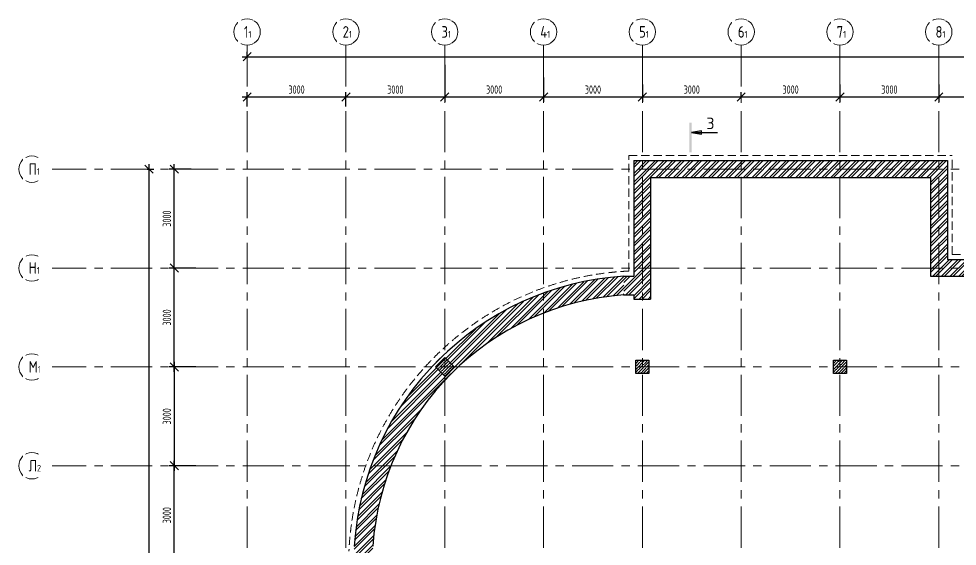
# Model space of a CAD drawing. Header units: millimetres. Extents: x -360149 to 682031, y -35655 to 209517.
# Drawn here: x -360106 to -331612, y 119161 to 135163 of the extents above; entities that cross this region are included whole.
import ezdxf

# ---------------------------------------------------------------- set-up
doc = ezdxf.new("R2010")
doc.units = ezdxf.units.MM
doc.header["$MEASUREMENT"] = 0
doc.header["$PDMODE"] = 3
doc.header["$PDSIZE"] = -4
doc.linetypes.add('CENTER', pattern=[2, 1.25, -0.25, 0.25, -0.25])
doc.linetypes.add('TRATTEGGIATA', pattern=[0.75, 0.5, -0.25])
doc.layers.get('0').update_dxf_attribs({"color": 250, "lineweight": 9})
doc.layers.get('Defpoints').update_dxf_attribs({"color": 6})
for name, color, linetype, lineweight in [('АР_Колонны', 250, 'Continuous', 30), ('АР_Колонны Штрих', 250, 'Continuous', 5), ('АР_МосжилНии_Стены', 127, 'Continuous', 30), ('АР_Оси', 195, 'Continuous', 9), ('АР_Оси размеры', 164, 'Continuous', 9), ('АР_Разрезы', 175, 'Continuous', 9), ('АР_Штриховка кирпич', 250, 'Continuous', 9)]:
    doc.layers.add(name, color=color, linetype=linetype, lineweight=lineweight)
doc.layers.add('Тонкая', color=7, linetype='Continuous')
doc.styles.add('METRO-STYLE', font='isocpeur.ttf', dxfattribs={"width": 0.9, "oblique": 15})
doc.styles.add('ГОСТ 2.304', font='isocpeur.ttf', dxfattribs={"width": 0.7})
doc.dimstyles.new('СПДС', dxfattribs={"dimscale": 100, "dimtxt": 2.5, "dimasz": 2.5, "dimexe": 1.5, "dimexo": 0, "dimgap": 1, "dimtad": 1, "dimdec": 0, "dimrnd": 1, "dimtxsty": 'ГОСТ 2.304', "dimblk": 'OBLIQUE', "dimcen": 2.5, "dimdle": 1.5, "dimadec": 0, "dimazin": 2, "dimtfac": 0.75, "dimtdec": 0, "dimtmove": 1, "dimatfit": 3, "dimfxl": 1, "dimtolj": 1, "dimarcsym": 1})
pattern_1 = [(45, (-15289.27, 0), (-132.58252, 132.58252), []), (45, (-15200.88, 0), (-132.58252, 132.58252), [])]

# ---------------------------------------------------------------- blocks, each defined once
blk = doc.blocks.new('_Oblique')
at = {"color": 0, "linetype": 'ByBlock', "lineweight": -2}
blk.add_line((-0.5, -0.5), (0.5, 0.5), dxfattribs=at)
blk = doc.blocks.new('*D549')
at = {"layer": 'Defpoints', "color": 0, "lineweight": 30, "ltscale": 100, "transparency": 16777216}
for p in [(-355385, 121601), (-354725, 121601), (-354873, 118601)]:
    blk.add_point(p, dxfattribs=at)
at = {"layer": 'АР_Оси размеры', "color": 0, "lineweight": -2, "ltscale": 100, "transparency": 16777216}
for p, q in [((-355385, 118451), (-355385, 121751)), ((-354725, 121601), (-355535, 121601)), ((-354873, 118601), (-355535, 118601))]:
    blk.add_line(p, q, dxfattribs=at)
at = {"layer": 'АР_Оси размеры', "color": 0, "lineweight": -2, "ltscale": 100, "transparency": 16777216, "xscale": 250, "yscale": 250, "zscale": 250}
for p, rotation in [((-355385, 121601), 90), ((-355385, 118601), 270)]:
    blk.add_blockref('_Oblique', p, dxfattribs=dict(at, rotation=rotation))
at = {"layer": 'АР_Оси размеры', "color": 0, "ltscale": 100, "transparency": 16777216, "insert": (-355610, 120101), "char_height": 250, "attachment_point": 5, "rotation": 90, "style": 'ГОСТ 2.304'}
blk.add_mtext('\\A1;3000', dxfattribs=at)
blk = doc.blocks.new('*D550')
at = {"layer": 'Defpoints', "color": 0, "lineweight": 30, "ltscale": 100, "transparency": 16777216}
for p in [(-355385, 127601), (-354873, 127601), (-354730, 124601)]:
    blk.add_point(p, dxfattribs=at)
at = {"layer": 'АР_Оси размеры', "color": 0, "lineweight": -2, "ltscale": 100, "transparency": 16777216}
for p, q in [((-355385, 124451), (-355385, 127751)), ((-354873, 127601), (-355535, 127601)), ((-354730, 124601), (-355535, 124601))]:
    blk.add_line(p, q, dxfattribs=at)
at = {"layer": 'АР_Оси размеры', "color": 0, "lineweight": -2, "ltscale": 100, "transparency": 16777216, "xscale": 250, "yscale": 250, "zscale": 250}
for p, rotation in [((-355385, 127601), 90), ((-355385, 124601), 270)]:
    blk.add_blockref('_Oblique', p, dxfattribs=dict(at, rotation=rotation))
at = {"layer": 'АР_Оси размеры', "color": 0, "ltscale": 100, "transparency": 16777216, "insert": (-355610, 126101), "char_height": 250, "attachment_point": 5, "rotation": 90, "style": 'ГОСТ 2.304'}
blk.add_mtext('\\A1;3000', dxfattribs=at)
blk = doc.blocks.new('*D551')
at = {"layer": 'Defpoints', "color": 0, "lineweight": 30, "ltscale": 100, "transparency": 16777216}
for p in [(-355385, 130601), (-354873, 130601), (-354730, 127601)]:
    blk.add_point(p, dxfattribs=at)
at = {"layer": 'АР_Оси размеры', "color": 0, "lineweight": -2, "ltscale": 100, "transparency": 16777216}
for p, q in [((-354873, 130601), (-355535, 130601)), ((-355385, 127451), (-355385, 130751)), ((-354730, 127601), (-355535, 127601))]:
    blk.add_line(p, q, dxfattribs=at)
at = {"layer": 'АР_Оси размеры', "color": 0, "lineweight": -2, "ltscale": 100, "transparency": 16777216, "xscale": 250, "yscale": 250, "zscale": 250}
for p, rotation in [((-355385, 130601), 90), ((-355385, 127601), 270)]:
    blk.add_blockref('_Oblique', p, dxfattribs=dict(at, rotation=rotation))
at = {"layer": 'АР_Оси размеры', "color": 0, "ltscale": 100, "transparency": 16777216, "insert": (-355610, 129101), "char_height": 250, "attachment_point": 5, "rotation": 90, "style": 'ГОСТ 2.304'}
blk.add_mtext('\\A1;3000', dxfattribs=at)
blk = doc.blocks.new('*D554')
at = {"layer": 'Defpoints', "color": 0, "lineweight": 30, "ltscale": 100, "transparency": 16777216}
for p in [(-356211, 130601), (-356211, 82686), (-356155, 82686)]:
    blk.add_point(p, dxfattribs=at)
at = {"layer": 'АР_Оси размеры', "color": 0, "lineweight": -2, "ltscale": 100, "transparency": 16777216}
for p, q in [((-356211, 130601), (-356005, 130601)), ((-356155, 130751), (-356155, 82536)), ((-356211, 82686), (-356005, 82686))]:
    blk.add_line(p, q, dxfattribs=at)
at = {"layer": 'АР_Оси размеры', "color": 0, "lineweight": -2, "ltscale": 100, "transparency": 16777216, "xscale": 250, "yscale": 250, "zscale": 250}
for p, rotation in [((-356155, 130601), 90), ((-356155, 82686), 270)]:
    blk.add_blockref('_Oblique', p, dxfattribs=dict(at, rotation=rotation))
at = {"layer": 'АР_Оси размеры', "color": 0, "ltscale": 100, "transparency": 16777216, "insert": (-356380, 106643), "char_height": 250, "attachment_point": 5, "rotation": 90, "style": 'ГОСТ 2.304'}
blk.add_mtext('\\A1;47915', dxfattribs=at)
blk = doc.blocks.new('*D555')
at = {"layer": 'Defpoints', "color": 0, "lineweight": 30, "ltscale": 100, "transparency": 16777216}
for p in [(-354730, 124601), (-355385, 121601), (-354725, 121601)]:
    blk.add_point(p, dxfattribs=at)
at = {"layer": 'АР_Оси размеры', "color": 0, "lineweight": -2, "ltscale": 100, "transparency": 16777216}
for p, q in [((-354730, 124601), (-355535, 124601)), ((-355385, 124751), (-355385, 121451)), ((-354725, 121601), (-355535, 121601))]:
    blk.add_line(p, q, dxfattribs=at)
at = {"layer": 'АР_Оси размеры', "color": 0, "lineweight": -2, "ltscale": 100, "transparency": 16777216, "xscale": 250, "yscale": 250, "zscale": 250}
for p, rotation in [((-355385, 124601), 90), ((-355385, 121601), 270)]:
    blk.add_blockref('_Oblique', p, dxfattribs=dict(at, rotation=rotation))
at = {"layer": 'АР_Оси размеры', "color": 0, "ltscale": 100, "transparency": 16777216, "insert": (-355610, 123101), "char_height": 250, "attachment_point": 5, "rotation": 90, "style": 'ГОСТ 2.304'}
blk.add_mtext('\\A1;3000', dxfattribs=at)
blk = doc.blocks.new('*D569')
at = {"layer": 'Defpoints', "color": 0, "lineweight": 30, "ltscale": 100, "transparency": 16777216}
for p in [(-350172, 132791), (-353172, 132497), (-350172, 132497)]:
    blk.add_point(p, dxfattribs=at)
at = {"layer": 'АР_Оси размеры', "color": 0, "lineweight": -2, "ltscale": 100, "transparency": 16777216}
for p, q in [((-353322, 132791), (-350022, 132791)), ((-353172, 132497), (-353172, 132941)), ((-350172, 132497), (-350172, 132941))]:
    blk.add_line(p, q, dxfattribs=at)
at = {"layer": 'АР_Оси размеры', "color": 0, "lineweight": -2, "ltscale": 100, "transparency": 16777216, "xscale": 250, "yscale": 250, "zscale": 250, "rotation": 180}
blk.add_blockref('_Oblique', (-353172, 132791), dxfattribs=at)
at = {"layer": 'АР_Оси размеры', "color": 0, "lineweight": -2, "ltscale": 100, "transparency": 16777216, "xscale": 250, "yscale": 250, "zscale": 250}
blk.add_blockref('_Oblique', (-350172, 132791), dxfattribs=at)
at = {"layer": 'АР_Оси размеры', "color": 0, "ltscale": 100, "transparency": 16777216, "insert": (-351672, 133016), "char_height": 250, "attachment_point": 5, "style": 'ГОСТ 2.304'}
blk.add_mtext('\\A1;3000', dxfattribs=at)
blk = doc.blocks.new('*D570')
at = {"layer": 'Defpoints', "color": 0, "lineweight": 30, "ltscale": 100, "transparency": 16777216}
for p in [(-347172, 133761), (-347172, 132791), (-350172, 132497)]:
    blk.add_point(p, dxfattribs=at)
at = {"layer": 'АР_Оси размеры', "color": 0, "lineweight": -2, "ltscale": 100, "transparency": 16777216}
for p, q in [((-347172, 133761), (-347172, 132641)), ((-350322, 132791), (-347022, 132791)), ((-350172, 132497), (-350172, 132941))]:
    blk.add_line(p, q, dxfattribs=at)
at = {"layer": 'АР_Оси размеры', "color": 0, "lineweight": -2, "ltscale": 100, "transparency": 16777216, "xscale": 250, "yscale": 250, "zscale": 250, "rotation": 180}
blk.add_blockref('_Oblique', (-350172, 132791), dxfattribs=at)
at = {"layer": 'АР_Оси размеры', "color": 0, "lineweight": -2, "ltscale": 100, "transparency": 16777216, "xscale": 250, "yscale": 250, "zscale": 250}
blk.add_blockref('_Oblique', (-347172, 132791), dxfattribs=at)
at = {"layer": 'АР_Оси размеры', "color": 0, "ltscale": 100, "transparency": 16777216, "insert": (-348672, 133016), "char_height": 250, "attachment_point": 5, "style": 'ГОСТ 2.304'}
blk.add_mtext('\\A1;3000', dxfattribs=at)
blk = doc.blocks.new('*D571')
at = {"layer": 'Defpoints', "color": 0, "lineweight": 30, "ltscale": 100, "transparency": 16777216}
for p in [(-347172, 133761), (-344172, 133379), (-344172, 132791)]:
    blk.add_point(p, dxfattribs=at)
at = {"layer": 'АР_Оси размеры', "color": 0, "lineweight": -2, "ltscale": 100, "transparency": 16777216}
for p, q in [((-347172, 133761), (-347172, 132641)), ((-344172, 133379), (-344172, 132641)), ((-347322, 132791), (-344022, 132791))]:
    blk.add_line(p, q, dxfattribs=at)
at = {"layer": 'АР_Оси размеры', "color": 0, "lineweight": -2, "ltscale": 100, "transparency": 16777216, "xscale": 250, "yscale": 250, "zscale": 250, "rotation": 180}
blk.add_blockref('_Oblique', (-347172, 132791), dxfattribs=at)
at = {"layer": 'АР_Оси размеры', "color": 0, "lineweight": -2, "ltscale": 100, "transparency": 16777216, "xscale": 250, "yscale": 250, "zscale": 250}
blk.add_blockref('_Oblique', (-344172, 132791), dxfattribs=at)
at = {"layer": 'АР_Оси размеры', "color": 0, "ltscale": 100, "transparency": 16777216, "insert": (-345672, 133016), "char_height": 250, "attachment_point": 5, "style": 'ГОСТ 2.304'}
blk.add_mtext('\\A1;3000', dxfattribs=at)
blk = doc.blocks.new('*D572')
at = {"layer": 'Defpoints', "color": 0, "lineweight": 30, "ltscale": 100, "transparency": 16777216}
for p in [(-344172, 133379), (-341172, 133173), (-341172, 132791)]:
    blk.add_point(p, dxfattribs=at)
at = {"layer": 'АР_Оси размеры', "color": 0, "lineweight": -2, "ltscale": 100, "transparency": 16777216}
for p, q in [((-344172, 133379), (-344172, 132641)), ((-341172, 133173), (-341172, 132641)), ((-344322, 132791), (-341022, 132791))]:
    blk.add_line(p, q, dxfattribs=at)
at = {"layer": 'АР_Оси размеры', "color": 0, "lineweight": -2, "ltscale": 100, "transparency": 16777216, "xscale": 250, "yscale": 250, "zscale": 250, "rotation": 180}
blk.add_blockref('_Oblique', (-344172, 132791), dxfattribs=at)
at = {"layer": 'АР_Оси размеры', "color": 0, "lineweight": -2, "ltscale": 100, "transparency": 16777216, "xscale": 250, "yscale": 250, "zscale": 250}
blk.add_blockref('_Oblique', (-341172, 132791), dxfattribs=at)
at = {"layer": 'АР_Оси размеры', "color": 0, "ltscale": 100, "transparency": 16777216, "insert": (-342672, 133016), "char_height": 250, "attachment_point": 5, "style": 'ГОСТ 2.304'}
blk.add_mtext('\\A1;3000', dxfattribs=at)
blk = doc.blocks.new('*D573')
at = {"layer": 'Defpoints', "color": 0, "lineweight": 30, "ltscale": 100, "transparency": 16777216}
for p in [(-341172, 133173), (-338172, 132791), (-338172, 132791)]:
    blk.add_point(p, dxfattribs=at)
at = {"layer": 'АР_Оси размеры', "color": 0, "lineweight": -2, "ltscale": 100, "transparency": 16777216}
for p, q in [((-341172, 133173), (-341172, 132641)), ((-341322, 132791), (-338022, 132791)), ((-338172, 132791), (-338172, 132941))]:
    blk.add_line(p, q, dxfattribs=at)
at = {"layer": 'АР_Оси размеры', "color": 0, "lineweight": -2, "ltscale": 100, "transparency": 16777216, "xscale": 250, "yscale": 250, "zscale": 250, "rotation": 180}
blk.add_blockref('_Oblique', (-341172, 132791), dxfattribs=at)
at = {"layer": 'АР_Оси размеры', "color": 0, "lineweight": -2, "ltscale": 100, "transparency": 16777216, "xscale": 250, "yscale": 250, "zscale": 250}
blk.add_blockref('_Oblique', (-338172, 132791), dxfattribs=at)
at = {"layer": 'АР_Оси размеры', "color": 0, "ltscale": 100, "transparency": 16777216, "insert": (-339672, 133016), "char_height": 250, "attachment_point": 5, "style": 'ГОСТ 2.304'}
blk.add_mtext('\\A1;3000', dxfattribs=at)
blk = doc.blocks.new('*D574')
at = {"layer": 'Defpoints', "color": 0, "lineweight": 30, "ltscale": 100, "transparency": 16777216}
for p in [(-335172, 133173), (-338172, 132791), (-335172, 132791)]:
    blk.add_point(p, dxfattribs=at)
at = {"layer": 'АР_Оси размеры', "color": 0, "lineweight": -2, "ltscale": 100, "transparency": 16777216}
for p, q in [((-335172, 133173), (-335172, 132641)), ((-338322, 132791), (-335022, 132791)), ((-338172, 132791), (-338172, 132941))]:
    blk.add_line(p, q, dxfattribs=at)
at = {"layer": 'АР_Оси размеры', "color": 0, "lineweight": -2, "ltscale": 100, "transparency": 16777216, "xscale": 250, "yscale": 250, "zscale": 250, "rotation": 180}
blk.add_blockref('_Oblique', (-338172, 132791), dxfattribs=at)
at = {"layer": 'АР_Оси размеры', "color": 0, "lineweight": -2, "ltscale": 100, "transparency": 16777216, "xscale": 250, "yscale": 250, "zscale": 250}
blk.add_blockref('_Oblique', (-335172, 132791), dxfattribs=at)
at = {"layer": 'АР_Оси размеры', "color": 0, "ltscale": 100, "transparency": 16777216, "insert": (-336672, 133016), "char_height": 250, "attachment_point": 5, "style": 'ГОСТ 2.304'}
blk.add_mtext('\\A1;3000', dxfattribs=at)
blk = doc.blocks.new('*D575')
at = {"layer": 'Defpoints', "color": 0, "lineweight": 30, "ltscale": 100, "transparency": 16777216}
for p in [(-335172, 133173), (-332172, 133167), (-332172, 132791)]:
    blk.add_point(p, dxfattribs=at)
at = {"layer": 'АР_Оси размеры', "color": 0, "lineweight": -2, "ltscale": 100, "transparency": 16777216}
for p, q in [((-335172, 133173), (-335172, 132641)), ((-332172, 133167), (-332172, 132641)), ((-335322, 132791), (-332022, 132791))]:
    blk.add_line(p, q, dxfattribs=at)
at = {"layer": 'АР_Оси размеры', "color": 0, "lineweight": -2, "ltscale": 100, "transparency": 16777216, "xscale": 250, "yscale": 250, "zscale": 250, "rotation": 180}
blk.add_blockref('_Oblique', (-335172, 132791), dxfattribs=at)
at = {"layer": 'АР_Оси размеры', "color": 0, "lineweight": -2, "ltscale": 100, "transparency": 16777216, "xscale": 250, "yscale": 250, "zscale": 250}
blk.add_blockref('_Oblique', (-332172, 132791), dxfattribs=at)
at = {"layer": 'АР_Оси размеры', "color": 0, "ltscale": 100, "transparency": 16777216, "insert": (-333672, 133016), "char_height": 250, "attachment_point": 5, "style": 'ГОСТ 2.304'}
blk.add_mtext('\\A1;3000', dxfattribs=at)
blk = doc.blocks.new('*D576')
at = {"layer": 'Defpoints', "color": 0, "lineweight": 30, "ltscale": 100, "transparency": 16777216}
for p in [(-332172, 133167), (-329172, 133179), (-329172, 132791)]:
    blk.add_point(p, dxfattribs=at)
at = {"layer": 'АР_Оси размеры', "color": 0, "lineweight": -2, "ltscale": 100, "transparency": 16777216}
for p, q in [((-332172, 133167), (-332172, 132641)), ((-329172, 133179), (-329172, 132641)), ((-332322, 132791), (-329022, 132791))]:
    blk.add_line(p, q, dxfattribs=at)
at = {"layer": 'АР_Оси размеры', "color": 0, "lineweight": -2, "ltscale": 100, "transparency": 16777216, "xscale": 250, "yscale": 250, "zscale": 250, "rotation": 180}
blk.add_blockref('_Oblique', (-332172, 132791), dxfattribs=at)
at = {"layer": 'АР_Оси размеры', "color": 0, "lineweight": -2, "ltscale": 100, "transparency": 16777216, "xscale": 250, "yscale": 250, "zscale": 250}
blk.add_blockref('_Oblique', (-329172, 132791), dxfattribs=at)
at = {"layer": 'АР_Оси размеры', "color": 0, "ltscale": 100, "transparency": 16777216, "insert": (-330672, 133016), "char_height": 250, "attachment_point": 5, "style": 'ГОСТ 2.304'}
blk.add_mtext('\\A1;3000', dxfattribs=at)
blk = doc.blocks.new('*D588')
at = {"layer": 'Defpoints', "color": 0, "lineweight": 30, "ltscale": 100, "transparency": 16777216}
for p in [(-353172, 134013), (-289662, 134013), (-289662, 134013)]:
    blk.add_point(p, dxfattribs=at)
at = {"layer": 'АР_Оси размеры', "color": 0, "lineweight": -2, "ltscale": 100, "transparency": 16777216}
for p, q in [((-353322, 134013), (-289512, 134013)), ((-353172, 134013), (-353172, 134163)), ((-289662, 134013), (-289662, 134163))]:
    blk.add_line(p, q, dxfattribs=at)
at = {"layer": 'АР_Оси размеры', "color": 0, "lineweight": -2, "ltscale": 100, "transparency": 16777216, "xscale": 250, "yscale": 250, "zscale": 250, "rotation": 180}
blk.add_blockref('_Oblique', (-353172, 134013), dxfattribs=at)
at = {"layer": 'АР_Оси размеры', "color": 0, "lineweight": -2, "ltscale": 100, "transparency": 16777216, "xscale": 250, "yscale": 250, "zscale": 250}
blk.add_blockref('_Oblique', (-289662, 134013), dxfattribs=at)
at = {"layer": 'АР_Оси размеры', "color": 0, "ltscale": 100, "transparency": 16777216, "insert": (-321417, 134238), "char_height": 250, "attachment_point": 5, "style": 'ГОСТ 2.304'}
blk.add_mtext('\\A1;63510', dxfattribs=at)
blk = doc.blocks.new('A$C60573c2e')
at = {"layer": 'АР_Разрезы', "ltscale": 100}
h = blk.add_hatch(color=5, dxfattribs=at)
h.dxf.hatch_style = 1
h.paths.add_polyline_path([(13494, 509), (13424, 509), (13424, 1414), (13494, 1414)])
h.paths.add_polyline_path([(13795, 1063), (13494, 1114), (13795, 1114)])
h.paths.add_polyline_path([(13795, 1114), (13494, 1114), (13795, 1164)])
at = {"layer": 'АР_Разрезы', "color": 5, "lineweight": 25, "ltscale": 100}
for p, q in [((13795, 1164), (13494, 1114)), ((13795, 1063), (13795, 1164)), ((13494, 1114), (13795, 1063))]:
    blk.add_line(p, q, dxfattribs=at)
at = {"layer": 'АР_Разрезы', "color": 5, "lineweight": 25, "ltscale": 100, "elevation": 0}
blk.add_lwpolyline([(13494, 1114), (14278, 1114)], dxfattribs=at)
at = {"layer": 'АР_Разрезы', "color": 5, "lineweight": 25, "ltscale": 100, "insert": (13944, 1214), "char_height": 350, "width": 583.33, "attachment_point": 7, "style": 'METRO-STYLE'}
blk.add_mtext('{\\Q0;\\W1;3}', dxfattribs=at)

msp = doc.modelspace()

# ---------------------------------------------------------------- hatches: boundary and pattern name
at = {"layer": 'АР_Колонны Штрих', "ltscale": 100}
h = msp.add_hatch(dxfattribs=at)
h.set_pattern_fill('ANSI35', color=256, scale=500)
h.set_pattern_definition([(45, (-1304541.9, 164482.94), (-88.388348, 88.388348), []), (45, (-1304453.51, 164482.94), (-88.388348, 88.388348), [156.25, -31.25, 0, -31.25])])
h.paths.add_polyline_path([(-347174.02, 124888.24), (-347456.87, 124605.39), (-347174.02, 124322.55), (-346891.18, 124605.39)])
h = msp.add_hatch(dxfattribs=at)
h.set_pattern_fill('ANSI35', color=256, scale=500)
h.set_pattern_definition([(45, (-1298424.17, 164672.16), (-88.388348, 88.388348), []), (45, (-1298335.78, 164672.16), (-88.388348, 88.388348), [156.25, -31.25, 0, -31.25])])
h.paths.add_polyline_path([(-340972.07, 124800.68), (-341372.07, 124800.68), (-341372.07, 124400.68), (-340972.07, 124400.68)])
h = msp.add_hatch(dxfattribs=at)
h.set_pattern_fill('ANSI35', color=256, scale=500)
h.set_pattern_definition([(45, (-1292424.17, 164672.16), (-88.388348, 88.388348), []), (45, (-1292335.78, 164672.16), (-88.388348, 88.388348), [156.25, -31.25, 0, -31.25])])
h.paths.add_polyline_path([(-334972.07, 124800.68), (-335372.07, 124800.68), (-335372.07, 124400.68), (-334972.07, 124400.68)])
at = {"layer": 'АР_Штриховка кирпич', "ltscale": 100}
h = msp.add_hatch(dxfattribs=at)
h.set_pattern_fill('ANSI32', color=256, scale=500)
h.set_pattern_definition(pattern_1)
h.paths.add_polyline_path([(-340417.07, 130860.68), (-341432.07, 130860.68), (-341432.07, 127350.91), (-341732.07, 127350.91), (-341732.07, 126783.98), (-341432.07, 126783.98), (-341432.07, 126660.68), (-340922.07, 126660.68), (-340922.07, 130350.68), (-340417.07, 130350.68)])
h = msp.add_hatch(dxfattribs=at)
h.set_pattern_fill('ANSI32', color=256, scale=500)
h.set_pattern_definition(pattern_1)
h.paths.add_polyline_path([(-334197.56, 130860.68), (-340434.24, 130860.68), (-340434.24, 130350.68), (-334151.82, 130350.68), (-334151.82, 130741.77), (-334197.56, 130741.77)])
h = msp.add_hatch(dxfattribs=at)
h.set_pattern_fill('ANSI32', color=256, scale=500)
h.set_pattern_definition(pattern_1)
h.paths.add_polyline_path([(-331912.07, 130860.68), (-331912.07, 130339.61), (-331912.07, 128121.48), (-332422.07, 128121.48), (-332422.07, 130350.68), (-334270.56, 130350.68), (-334270.56, 130860.68)])
h = msp.add_hatch(dxfattribs=at)
h.set_pattern_fill('ANSI32', color=256, scale=500)
h.set_pattern_definition(pattern_1)
h.paths.add_polyline_path([(-325806.91, 127661.13), (-326057.23, 127661.13), (-326057.23, 127860.68), (-331912.07, 127860.68), (-331912.07, 128145.86), (-332422.07, 128145.86), (-332422.07, 127350.68), (-323916.38, 127350.68), (-323916.38, 127860.68), (-325806.91, 127860.68)])
h = msp.add_hatch(dxfattribs=at)
h.set_pattern_fill('ANSI32', color=256, scale=500)
h.paths.add_polyline_path([(-347172.07, 124324.5), (-347174.02, 124322.55), (-347452.15, 124600.68), (-347174.02, 124888.24), (-346891.18, 124605.39)], flags=16)
edge = h.paths.add_edge_path()
edge.add_line((-349232.07, 118860.68), (-349355.37, 118860.68))
edge.add_line((-349355.37, 118860.68), (-349355.37, 119160.68))
edge.add_arc((-341163.87, 118592.48), 8211.19, 93.967965, 176.032035, ccw=False)
edge.add_line((-341732.07, 126783.98), (-341732.07, 127350.91))
edge.add_arc((-341172.12, 118600.82), 8767.98, 93.661589, 123.745076)
edge.add_arc((-341172.07, 118600.68), 8768.12, 123.744822, 152.844957)
edge.add_arc((-341172.07, 118600.68), 8768.12, 152.844957, 176.338157)
edge.add_line((-349922.29, 119160.68), (-349922.29, 118860.68))
edge.add_line((-349922.29, 118860.68), (-353432.07, 118860.82))
edge.add_line((-353432.07, 118860.82), (-353432.07, 116760.02))
edge.add_line((-353432.07, 116760.02), (-353313.16, 116760.02))
edge.add_line((-353313.16, 116760.02), (-353313.16, 116644.08))
edge.add_line((-353313.16, 116644.08), (-352922.07, 116644.08))
edge.add_line((-352922.07, 116644.08), (-352922.07, 118350.68))
edge.add_line((-352922.07, 118350.68), (-349232.07, 118350.41))
edge.add_line((-349232.07, 118350.41), (-349232.07, 118860.68))

# ---------------------------------------------------------------- linework, layer by layer
at = {"linetype": 'TRATTEGGIATA', "ltscale": 500}
for p, q in [((-341582.07, 127509.38), (-341582.07, 131010.68)), ((-341582.07, 131010.68), (-331764.25, 131010.68)), ((-331764.25, 128010.68), (-331764.25, 131010.68)), ((-331764.25, 128010.68), (-323580.95, 128010.68))]:
    msp.add_line(p, q, dxfattribs=at)
msp.add_arc((-341172.07, 118600.68), 8918.12, 92.635033, 177.364966, dxfattribs=at)
at = {"layer": 'АР_Колонны', "ltscale": 100}
for points in [[(-347456.87, 124605.39), (-347174.02, 124888.24), (-346891.18, 124605.39), (-347174.02, 124322.55)], [(-341372.07, 124800.68), (-340972.07, 124800.68), (-340972.07, 124400.68), (-341372.07, 124400.68)], [(-335372.07, 124800.68), (-334972.07, 124800.68), (-334972.07, 124400.68), (-335372.07, 124400.68)]]:
    msp.add_lwpolyline(points, close=True, dxfattribs=at)
at = {"layer": 'АР_МосжилНии_Стены', "ltscale": 100}
for p, q in [((-341432.07, 130860.68), (-341432.07, 127350.91)), ((-341432.07, 130860.68), (-338899.2, 130860.68)), ((-338958.77, 130860.68), (-332752.03, 130860.68)), ((-332992.07, 130860.68), (-331912.07, 130860.68)), ((-331912.07, 130860.68), (-331912.07, 128087.06)), ((-340922.07, 130350.68), (-340922.07, 126660.68)), ((-340922.07, 130350.68), (-338964.2, 130350.68)), ((-339666.93, 130350.68), (-332817.03, 130350.68)), ((-332927.07, 130350.68), (-332422.07, 130350.68)), ((-332422.07, 130350.68), (-332422.07, 128087.06)), ((-332422.07, 128145.86), (-332422.07, 127350.68)), ((-331912.07, 128145.86), (-331912.07, 127860.68)), ((-331912.07, 127860.68), (-323842.26, 127860.68)), ((-332422.07, 127350.68), (-323907.26, 127350.68)), ((-341432.07, 126783.98), (-341432.07, 126660.68)), ((-341432.07, 126660.68), (-340922.07, 126660.68))]:
    msp.add_line(p, q, dxfattribs=at)
for points in [[(-341732.07, 127350.91), (-341432.07, 127350.91)], [(-341732.07, 126783.98), (-341432.07, 126783.98)]]:
    msp.add_lwpolyline(points, dxfattribs=at)
for radius, start, end in [(8768.12, 93.661843, 176.338157), (8202.44, 93.914764, 176.085236)]:
    msp.add_arc((-341172.07, 118600.68), radius, start, end, dxfattribs=at)
at = {"layer": 'АР_Оси', "linetype": 'CENTER', "ltscale": 1000}
for p, q in [((-353172.07, 134363.15), (-353172.07, 78630.8)), ((-350172.07, 134363.15), (-350172.07, 78630.8)), ((-347172.07, 134363.15), (-347172.07, 78630.8)), ((-344172.07, 134363.15), (-344172.07, 78630.8)), ((-341172.07, 134363.15), (-341172.07, 78630.8)), ((-338172.07, 134363.15), (-338172.07, 78630.8)), ((-335172.07, 134363.15), (-335172.07, 78630.8)), ((-332172.07, 134363.15), (-332172.07, 78630.8)), ((-359305.77, 130600.68), (-276127.36, 130600.68)), ((-359305.77, 127600.68), (-276127.36, 127600.68)), ((-359305.77, 124600.68), (-276127.36, 124600.68)), ((-359305.77, 121600.68), (-276127.36, 121600.68))]:
    msp.add_line(p, q, dxfattribs=at)
at = {"layer": 'АР_Оси', "ltscale": 0.5}
for centre in [(-353172.07, 134763.15), (-350172.07, 134763.15), (-347172.07, 134763.15), (-344172.07, 134763.15), (-341172.07, 134763.15), (-338172.07, 134763.15), (-335172.07, 134763.15), (-332172.07, 134763.15), (-359705.77, 130600.68), (-359705.77, 127600.68), (-359705.77, 124600.68), (-359705.77, 121600.68)]:
    msp.add_circle(centre, 400, dxfattribs=at)

# ---------------------------------------------------------------- block references
at = {"layer": 'Тонкая', "color": 31, "ltscale": 100, "true_color": 0xfecc66}
msp.add_blockref('A$C60573c2e', (-353172.07, 130600.68), dxfattribs=at)
msp.add_blockref('A$C60573c2e', (-353172.07, 130600.68), dxfattribs=at)

# ---------------------------------------------------------------- dimensions: what is measured, and where the dimension line sits
at = {"layer": 'АР_Оси размеры', "ltscale": 100}
for base, p1, p2, picture, middle in [((-347172.07, 132790.78), (-350172.07, 132496.91), (-347172.07, 133760.56), '*D570', (-348672.07, 133015.78)), ((-344172.07, 132790.78), (-347172.07, 133760.56), (-344172.07, 133378.53), '*D571', (-345672.07, 133015.78)), ((-341172.07, 132790.78), (-344172.07, 133378.53), (-341172.07, 133172.82), '*D572', (-342672.07, 133015.78)), ((-350172.07, 132790.78), (-353172.07, 132496.91), (-350172.07, 132496.91), '*D569', (-351672.07, 133015.78)), ((-338172.07, 132790.78), (-341172.07, 133172.82), (-338172.07, 132790.78), '*D573', (-339672.07, 133015.78)), ((-335172.07, 132790.78), (-338172.07, 132790.78), (-335172.07, 133172.82), '*D574', (-336672.07, 133015.78)), ((-332172.07, 132790.78), (-335172.07, 133172.82), (-332172.07, 133167.07), '*D575', (-333672.07, 133015.78)), ((-329172.07, 132790.78), (-332172.07, 133167.07), (-329172.07, 133178.64), '*D576', (-330672.07, 133015.78))]:
    dim = msp.add_linear_dim(base=base, p1=p1, p2=p2, dimstyle='СПДС', dxfattribs=at)
    dim.commit()
    dim.dimension.update_dxf_attribs({"geometry": picture, "text_midpoint": middle})
for base, p1, p2, picture, middle in [((-356155.32, 82685.68), (-356211.13, 130600.68), (-356211.13, 82685.68), '*D554', (-356380.32, 106643.18)), ((-355384.75, 130600.68), (-354730.48, 127600.68), (-354873.49, 130600.68), '*D551', (-355609.75, 129100.68)), ((-355384.75, 127600.68), (-354730.48, 124600.68), (-354873.49, 127600.68), '*D550', (-355609.75, 126100.68)), ((-355384.75, 121600.68), (-354730.48, 124600.68), (-354725.31, 121600.68), '*D555', (-355609.75, 123100.68)), ((-355384.75, 121600.68), (-354873.49, 118600.68), (-354725.31, 121600.68), '*D549', (-355609.75, 120100.68))]:
    dim = msp.add_linear_dim(base=base, p1=p1, p2=p2, angle=90, dimstyle='СПДС', dxfattribs=at)
    dim.commit()
    dim.dimension.update_dxf_attribs({"geometry": picture, "text_midpoint": middle})

# ---------------------------------------------------------------- next in the draw order: texts
at = {"layer": 'АР_Оси', "char_height": 350, "attachment_point": 1, "line_spacing_factor": 1.149209, "style": 'ГОСТ 2.304', "bg_fill": 2}
for s, insert, width in [('{\\W0.8;1\\H0.57143x;1}', (-353271.89, 134940.93), 123.8671), ('{\\W0.8;2\\H0.57143x;1}', (-350271.89, 134940.93), 123.8671), ('{\\W0.8;3\\H0.57143x;1}', (-347271.89, 134940.93), 123.8671), ('{\\W0.8;4\\H0.57143x;1}', (-344271.89, 134940.93), 123.8671), ('{\\W0.8;5\\H0.57143x;1}', (-341271.89, 134940.93), 123.8671), ('{\\W0.8;6\\H0.57143x;1}', (-338271.89, 134940.93), 123.8671), ('{\\W0.8;7\\H0.57143x;1}', (-335271.89, 134940.93), 123.8671), ('{\\W0.8;8\\H0.57143x;1}', (-332271.89, 134940.93), 123.8671), ('{\\W0.8;П\\H0.57143x;1}', (-359805.59, 130778.46), 528.8202), ('{\\W0.8;Н\\H0.57143x;1}', (-359805.59, 127778.46), 528.8202), ('{\\W0.8;М\\H0.57143x;1}', (-359805.59, 124778.46), 528.8202), ('{\\W0.8;Л\\H0.57143x;2}', (-359805.59, 121778.46), 528.8202)]:
    msp.add_mtext(s, dxfattribs=dict(at, insert=insert, width=width))

# ---------------------------------------------------------------- next in the draw order: dimensions: what is measured, and where the dimension line sits
at = {"layer": 'АР_Оси размеры', "ltscale": 100}
dim = msp.add_linear_dim(base=(-289662.07, 134013.15), p1=(-353172.07, 134013.15), p2=(-289662.07, 134013.15), dimstyle='СПДС', dxfattribs=at)
dim.commit()
dim.dimension.update_dxf_attribs({"geometry": '*D588', "text_midpoint": (-321417.07, 134238.15)})

doc.saveas('drawing.dxf')
